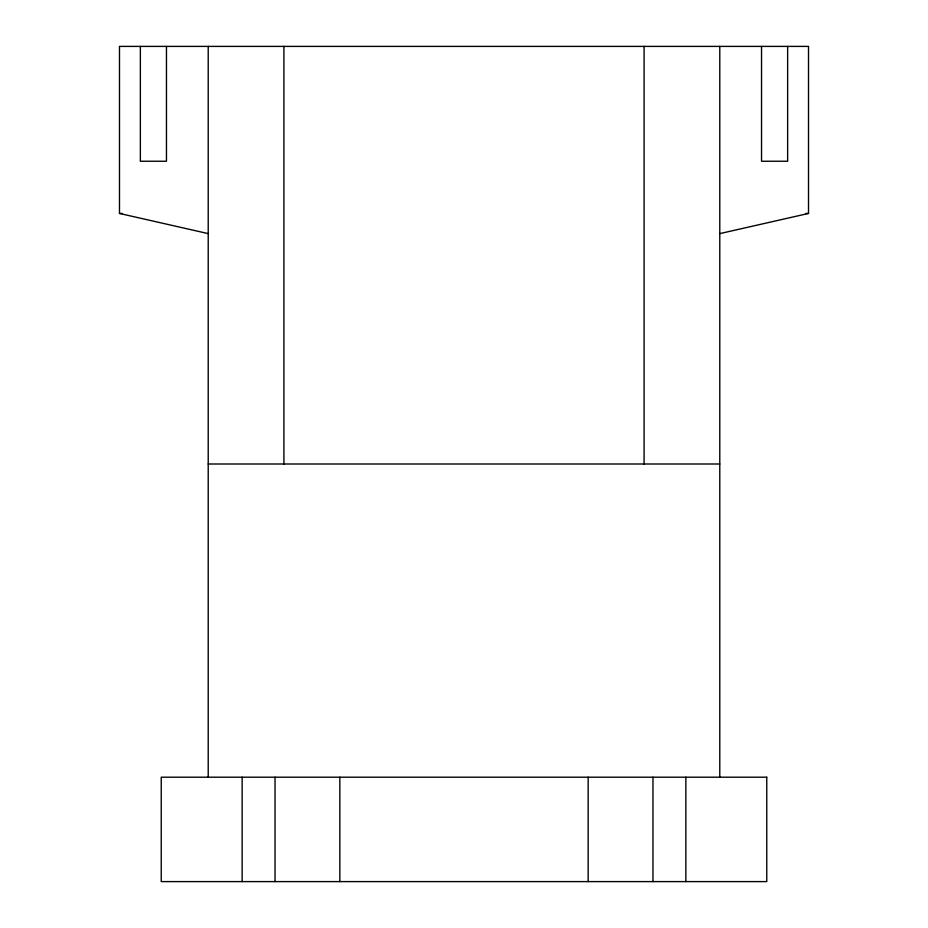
<?xml version="1.0" encoding="UTF-8"?>
<svg xmlns="http://www.w3.org/2000/svg" width="928" height="928" viewBox="0 0 928 928"><rect width="100%" height="100%" fill="white"/><g stroke="black" fill="none" stroke-linecap="round" stroke-linejoin="round"><path stroke-width="1.39" d="M719.571 233.659L808.52 213.44L808.52 46.4L119.48 46.4L119.48 213.44L208.429 233.659M119.48 213.44L122.125 213.44M805.69 213.44L808.52 213.44M208.22 464L719.78 464M787.64 46.4L787.64 161.24L761.54 161.24L761.54 46.4M719.78 46.4L719.78 777.2M685.85 777.2L685.85 881.6M652.964 777.2L652.964 881.6M644.09 46.4L644.09 464M588.166 777.2L588.166 881.6M339.834 777.2L339.834 881.6M283.91 46.4L283.91 464M275.036 777.2L275.036 881.6M242.15 777.2L242.15 881.6M208.22 46.4L208.22 777.2M166.46 46.4L166.46 161.24L140.36 161.24L140.36 46.4M766.76 777.2L161.24 777.2L161.24 881.6L766.76 881.6L766.76 777.2"/></g></svg>
